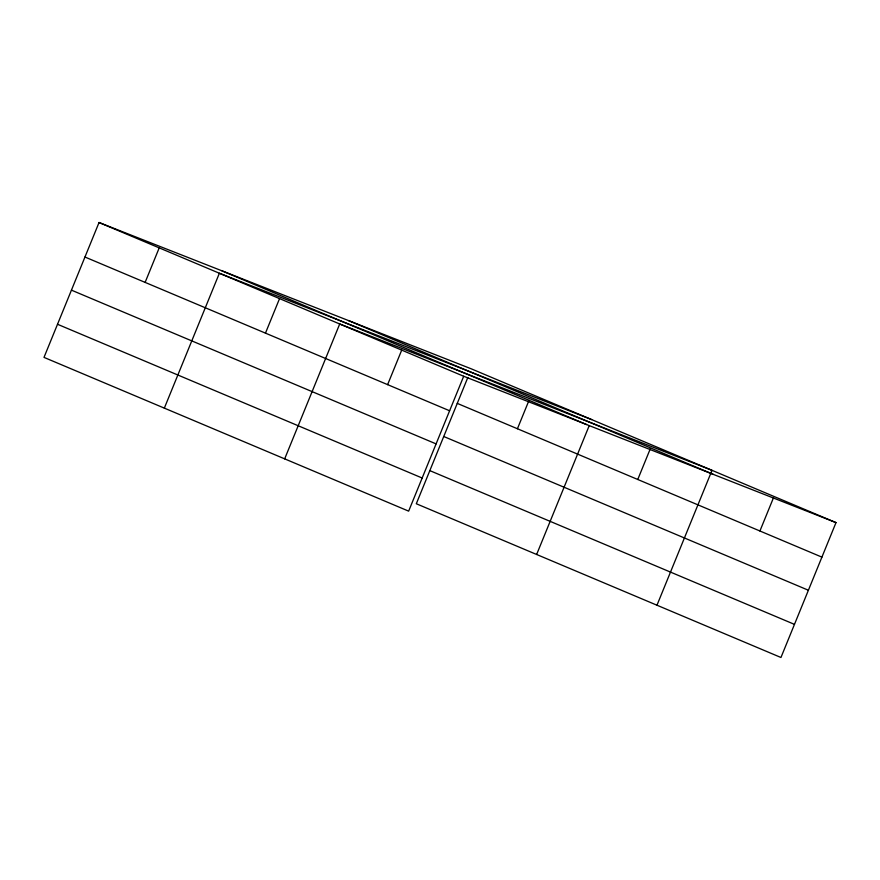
<?xml version="1.0" encoding="UTF-8"?>
<svg xmlns="http://www.w3.org/2000/svg" width="880" height="880" viewBox="0 0 880 880"><rect width="100%" height="100%" fill="white"/><g stroke="black" fill="none" stroke-linecap="round" stroke-linejoin="round"><path stroke-width="1.32" d="M836 522.61L471.35 368.863L99.044 222.508L44 357.39L408.65 511.137L463.694 376.255L836 522.61L780.956 657.492L416.306 503.745L467.83 377.487M145.123 282.392L159.214 247.874M164.34 408.122L219.384 273.24L591.679 419.595M265.463 333.135L279.543 298.617M284.669 458.865L339.713 323.983L712.019 470.338L656.975 605.22M387.618 384.637L401.709 350.119M517.429 428.747L529.001 400.389M536.635 554.477L589.171 425.766M637.769 479.479L650.342 448.668M759.924 530.992L773.509 497.706M348.491 320.562L713.141 474.309M221.903 270.809L586.553 424.556M99.044 222.508L463.694 376.255M457.259 403.381L821.909 557.128M84.953 257.026L449.614 410.773M443.751 436.502L808.401 590.249M71.445 290.147L436.095 443.894M429.825 470.624L794.475 624.371M57.519 324.269L422.169 478.016"/></g></svg>
